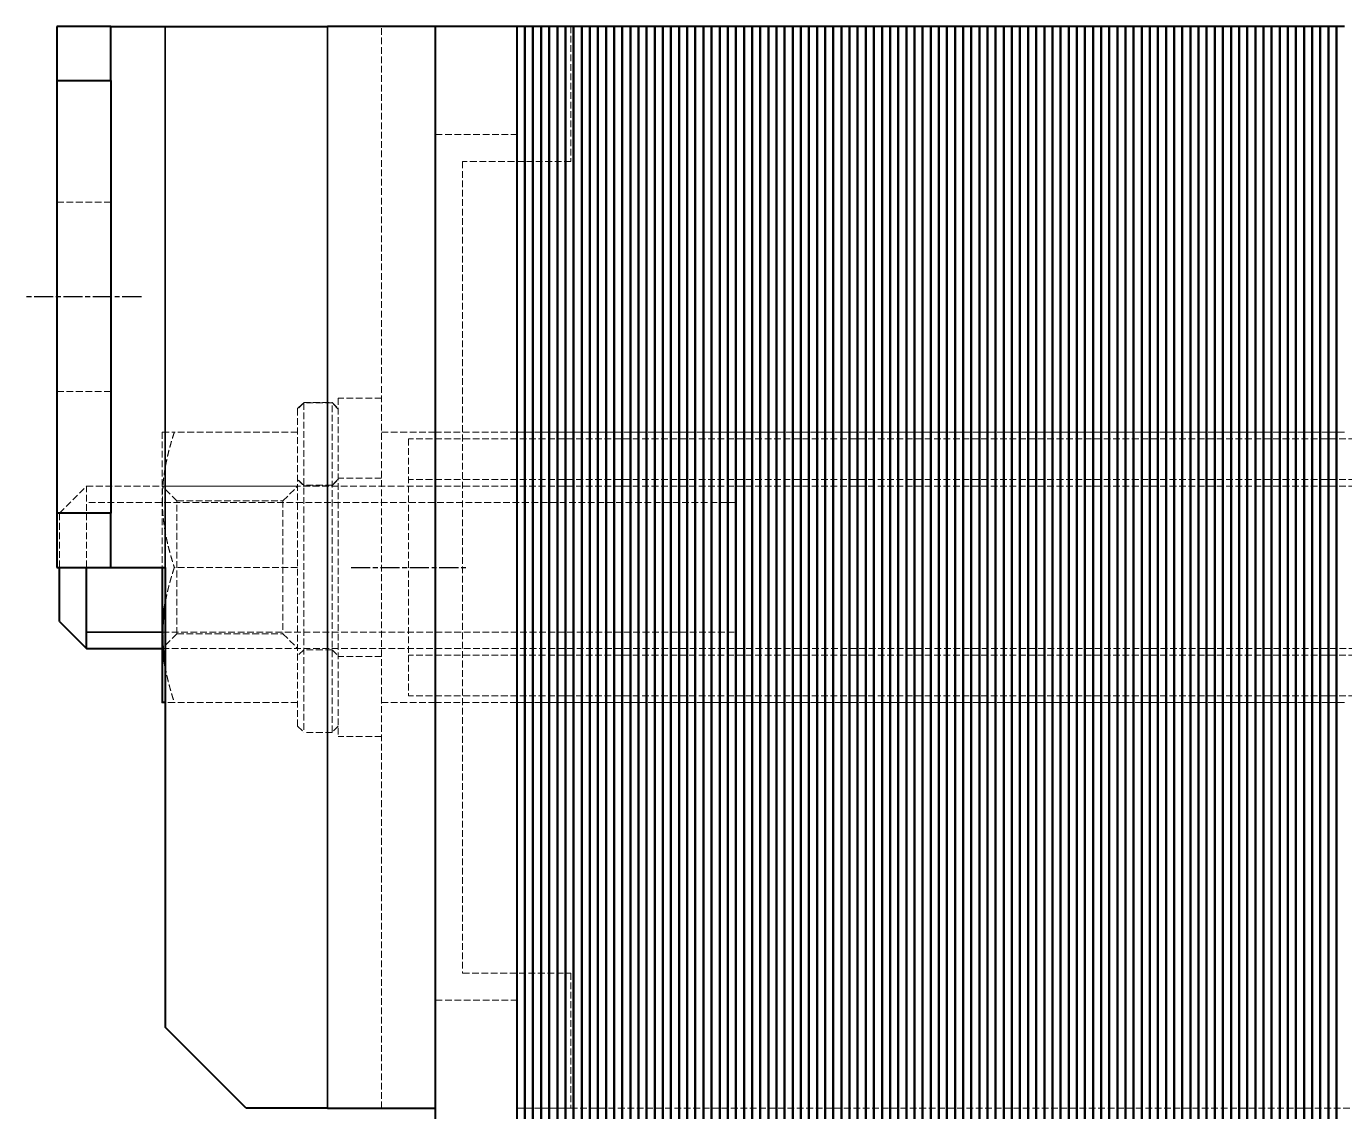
# Model space of a CAD drawing. Header units: millimetres. Extents: x 0 to 630, y 0 to 446.
# Drawn here: x 317.38 to 366.1, y 243.32 to 283.44 of the extents above; entities that cross this region are included whole.
import ezdxf

# ---------------------------------------------------------------- set-up
doc = ezdxf.new("R2010")
doc.units = ezdxf.units.MM
doc.header["$LTSCALE"] = 1.5
doc.linetypes.add('CHAIN', pattern=[0.7087, 0.4724, -0.0591, 0.1181, -0.0591])
doc.linetypes.add('DASHED', pattern=[0.2067, 0.1654, -0.0413])
for name, color, linetype, lineweight, true_color in [('가려진 것(ISO)', 2, 'DASHED', 18, 0xffff00), ('가시적인 것(ISO)', 3, 'Continuous', 40, 0x00ff00), ('가시적인 좁은 것(ISO)', 3, 'Continuous', 35, 0x00ff00), ('중심선(ISO)', 1, 'Continuous', 25, 0xff0000)]:
    doc.layers.add(name, color=color, linetype=linetype, lineweight=lineweight, true_color=true_color)

msp = doc.modelspace()

# ---------------------------------------------------------------- linework, layer by layer
at = {"layer": '가려진 것(ISO)', "color": 5, "true_color": 0x0000ff}
for p, q in [((330.502, 243.444), (330.502, 283.444)), ((320.502, 276.944), (318.502, 276.944)), ((320.502, 269.944), (318.502, 269.944)), ((330.502, 268.444), (332.502, 268.444)), ((330.502, 258.444), (332.502, 258.444))]:
    msp.add_line(p, q, dxfattribs=at)
at = {"layer": '가려진 것(ISO)', "color": 4, "true_color": 0x00ffff}
for p, q in [((337.502, 283.444), (337.502, 278.444)), ((332.502, 279.444), (335.502, 279.444)), ((333.502, 278.444), (333.502, 248.444)), ((337.502, 278.444), (333.502, 278.444)), ((335.502, 268.444), (332.502, 268.444)), ((335.502, 258.444), (332.502, 258.444)), ((333.502, 248.444), (337.502, 248.444)), ((337.502, 248.444), (337.502, 243.444)), ((332.502, 247.444), (335.502, 247.444)), ((337.502, 243.444), (368.502, 243.444))]:
    msp.add_line(p, q, dxfattribs=at)
at = {"layer": '가려진 것(ISO)'}
for p, q in [((327.402, 269.314), (327.627, 269.54)), ((327.627, 269.52), (327.402, 269.295)), ((327.627, 269.54), (328.677, 269.54)), ((327.627, 269.54), (327.627, 269.52)), ((328.677, 269.52), (327.627, 269.52)), ((327.627, 269.52), (327.627, 257.344)), ((328.677, 269.54), (328.902, 269.314)), ((328.677, 269.52), (328.677, 269.54)), ((328.902, 269.295), (328.677, 269.52)), ((328.677, 257.344), (328.677, 269.52)), ((328.902, 269.694), (328.902, 257.194)), ((330.502, 269.694), (328.902, 269.694)), ((327.402, 269.295), (327.402, 269.314)), ((327.402, 257.569), (327.402, 269.295)), ((322.402, 268.444), (322.402, 265.944)), ((327.402, 268.444), (322.848, 268.444)), ((331.502, 268.194), (331.502, 258.694)), ((374.502, 268.194), (331.502, 268.194)), ((335.802, 268.444), (335.502, 268.444)), ((336.102, 268.444), (335.802, 268.444)), ((336.402, 268.444), (336.102, 268.444)), ((336.702, 268.444), (336.402, 268.444)), ((337.002, 268.444), (336.702, 268.444)), ((337.302, 268.444), (337.002, 268.444)), ((337.602, 268.444), (337.302, 268.444)), ((337.902, 268.444), (337.602, 268.444)), ((338.202, 268.444), (337.902, 268.444)), ((338.502, 268.444), (338.202, 268.444)), ((338.802, 268.444), (338.502, 268.444)), ((339.102, 268.444), (338.802, 268.444)), ((339.402, 268.444), (339.102, 268.444)), ((339.702, 268.444), (339.402, 268.444)), ((340.002, 268.444), (339.702, 268.444)), ((340.302, 268.444), (340.002, 268.444)), ((340.602, 268.444), (340.302, 268.444)), ((340.902, 268.444), (340.602, 268.444)), ((341.202, 268.444), (340.902, 268.444)), ((341.502, 268.444), (341.202, 268.444)), ((341.802, 268.444), (341.502, 268.444)), ((342.102, 268.444), (341.802, 268.444)), ((342.402, 268.444), (342.102, 268.444)), ((342.702, 268.444), (342.402, 268.444)), ((343.002, 268.444), (342.702, 268.444)), ((343.302, 268.444), (343.002, 268.444)), ((343.602, 268.444), (343.302, 268.444)), ((343.902, 268.444), (343.602, 268.444)), ((344.202, 268.444), (343.902, 268.444)), ((344.502, 268.444), (344.202, 268.444)), ((344.802, 268.444), (344.502, 268.444)), ((345.102, 268.444), (344.802, 268.444)), ((345.402, 268.444), (345.102, 268.444)), ((345.702, 268.444), (345.402, 268.444)), ((346.002, 268.444), (345.702, 268.444)), ((346.302, 268.444), (346.002, 268.444)), ((346.602, 268.444), (346.302, 268.444)), ((346.902, 268.444), (346.602, 268.444)), ((347.202, 268.444), (346.902, 268.444)), ((347.502, 268.444), (347.202, 268.444)), ((347.802, 268.444), (347.502, 268.444)), ((348.102, 268.444), (347.802, 268.444)), ((348.402, 268.444), (348.102, 268.444)), ((348.702, 268.444), (348.402, 268.444)), ((349.002, 268.444), (348.702, 268.444)), ((349.302, 268.444), (349.002, 268.444)), ((349.602, 268.444), (349.302, 268.444)), ((349.902, 268.444), (349.602, 268.444)), ((350.202, 268.444), (349.902, 268.444)), ((350.502, 268.444), (350.202, 268.444)), ((350.802, 268.444), (350.502, 268.444)), ((351.102, 268.444), (350.802, 268.444)), ((351.402, 268.444), (351.102, 268.444)), ((351.702, 268.444), (351.402, 268.444)), ((352.002, 268.444), (351.702, 268.444)), ((352.302, 268.444), (352.002, 268.444)), ((352.602, 268.444), (352.302, 268.444)), ((352.902, 268.444), (352.602, 268.444)), ((353.202, 268.444), (352.902, 268.444)), ((353.502, 268.444), (353.202, 268.444)), ((353.802, 268.444), (353.502, 268.444)), ((354.102, 268.444), (353.802, 268.444)), ((354.402, 268.444), (354.102, 268.444)), ((354.702, 268.444), (354.402, 268.444)), ((355.002, 268.444), (354.702, 268.444)), ((355.302, 268.444), (355.002, 268.444)), ((355.602, 268.444), (355.302, 268.444)), ((355.902, 268.444), (355.602, 268.444)), ((356.202, 268.444), (355.902, 268.444)), ((356.502, 268.444), (356.202, 268.444)), ((356.802, 268.444), (356.502, 268.444)), ((357.102, 268.444), (356.802, 268.444)), ((357.402, 268.444), (357.102, 268.444)), ((357.702, 268.444), (357.402, 268.444)), ((358.002, 268.444), (357.702, 268.444)), ((358.302, 268.444), (358.002, 268.444)), ((358.602, 268.444), (358.302, 268.444)), ((358.902, 268.444), (358.602, 268.444)), ((359.202, 268.444), (358.902, 268.444)), ((359.502, 268.444), (359.202, 268.444)), ((359.802, 268.444), (359.502, 268.444)), ((360.102, 268.444), (359.802, 268.444)), ((360.402, 268.444), (360.102, 268.444)), ((360.702, 268.444), (360.402, 268.444)), ((361.002, 268.444), (360.702, 268.444)), ((361.302, 268.444), (361.002, 268.444)), ((361.602, 268.444), (361.302, 268.444)), ((361.902, 268.444), (361.602, 268.444)), ((362.202, 268.444), (361.902, 268.444)), ((362.502, 268.444), (362.202, 268.444)), ((362.802, 268.444), (362.502, 268.444)), ((363.102, 268.444), (362.802, 268.444)), ((363.402, 268.444), (363.102, 268.444)), ((363.702, 268.444), (363.402, 268.444)), ((364.002, 268.444), (363.702, 268.444)), ((364.302, 268.444), (364.002, 268.444)), ((364.602, 268.444), (364.302, 268.444)), ((364.902, 268.444), (364.602, 268.444)), ((365.202, 268.444), (364.902, 268.444)), ((365.502, 268.444), (365.202, 268.444)), ((365.802, 268.444), (365.502, 268.444)), ((366.102, 268.444), (365.802, 268.444)), ((330.502, 266.744), (328.902, 266.744)), ((374.502, 266.694), (331.502, 266.694)), ((318.602, 265.444), (319.602, 266.444)), ((319.602, 263.444), (319.602, 266.444)), ((319.602, 266.444), (378.352, 266.444)), ((327.402, 266.444), (322.402, 266.444)), ((322.943, 265.902), (322.402, 266.443)), ((326.86, 265.902), (327.402, 266.443)), ((328.677, 266.479), (327.627, 266.479)), ((327.627, 266.46), (328.677, 266.46)), ((343.602, 265.845), (319.602, 265.845)), ((322.402, 265.944), (322.402, 263.444)), ((322.943, 260.985), (322.943, 265.902)), ((322.943, 265.902), (326.86, 265.902)), ((326.86, 265.902), (326.86, 260.985)), ((318.602, 263.444), (318.602, 265.444)), ((327.402, 263.444), (322.848, 263.444)), ((322.402, 261.043), (343.602, 261.043)), ((322.943, 260.985), (322.402, 260.444)), ((322.943, 260.985), (326.86, 260.985)), ((326.86, 260.985), (327.402, 260.444)), ((322.402, 260.444), (378.352, 260.444)), ((322.402, 260.444), (327.402, 260.444)), ((327.627, 260.394), (327.402, 260.169)), ((328.677, 260.394), (327.627, 260.394)), ((328.677, 260.394), (328.902, 260.169)), ((374.502, 260.194), (331.502, 260.194)), ((330.502, 260.144), (328.902, 260.144)), ((327.402, 258.444), (322.848, 258.444)), ((374.502, 258.694), (331.502, 258.694)), ((335.802, 258.444), (335.502, 258.444)), ((336.102, 258.444), (335.802, 258.444)), ((336.402, 258.444), (336.102, 258.444)), ((336.702, 258.444), (336.402, 258.444)), ((337.002, 258.444), (336.702, 258.444)), ((337.302, 258.444), (337.002, 258.444)), ((337.602, 258.444), (337.302, 258.444)), ((337.902, 258.444), (337.602, 258.444)), ((338.202, 258.444), (337.902, 258.444)), ((338.502, 258.444), (338.202, 258.444)), ((338.802, 258.444), (338.502, 258.444)), ((339.102, 258.444), (338.802, 258.444)), ((339.402, 258.444), (339.102, 258.444)), ((339.702, 258.444), (339.402, 258.444)), ((340.002, 258.444), (339.702, 258.444)), ((340.302, 258.444), (340.002, 258.444)), ((340.602, 258.444), (340.302, 258.444)), ((340.902, 258.444), (340.602, 258.444)), ((341.202, 258.444), (340.902, 258.444)), ((341.502, 258.444), (341.202, 258.444)), ((341.802, 258.444), (341.502, 258.444)), ((342.102, 258.444), (341.802, 258.444)), ((342.402, 258.444), (342.102, 258.444)), ((342.702, 258.444), (342.402, 258.444)), ((343.002, 258.444), (342.702, 258.444)), ((343.302, 258.444), (343.002, 258.444)), ((343.602, 258.444), (343.302, 258.444)), ((343.902, 258.444), (343.602, 258.444)), ((344.202, 258.444), (343.902, 258.444)), ((344.502, 258.444), (344.202, 258.444)), ((344.802, 258.444), (344.502, 258.444)), ((345.102, 258.444), (344.802, 258.444)), ((345.402, 258.444), (345.102, 258.444)), ((345.702, 258.444), (345.402, 258.444)), ((346.002, 258.444), (345.702, 258.444)), ((346.302, 258.444), (346.002, 258.444)), ((346.602, 258.444), (346.302, 258.444)), ((346.902, 258.444), (346.602, 258.444)), ((347.202, 258.444), (346.902, 258.444)), ((347.502, 258.444), (347.202, 258.444)), ((347.802, 258.444), (347.502, 258.444)), ((348.102, 258.444), (347.802, 258.444)), ((348.402, 258.444), (348.102, 258.444)), ((348.702, 258.444), (348.402, 258.444)), ((349.002, 258.444), (348.702, 258.444)), ((349.302, 258.444), (349.002, 258.444)), ((349.602, 258.444), (349.302, 258.444)), ((349.902, 258.444), (349.602, 258.444)), ((350.202, 258.444), (349.902, 258.444)), ((350.502, 258.444), (350.202, 258.444)), ((350.802, 258.444), (350.502, 258.444)), ((351.102, 258.444), (350.802, 258.444)), ((351.402, 258.444), (351.102, 258.444)), ((351.702, 258.444), (351.402, 258.444)), ((352.002, 258.444), (351.702, 258.444)), ((352.302, 258.444), (352.002, 258.444)), ((352.602, 258.444), (352.302, 258.444)), ((352.902, 258.444), (352.602, 258.444)), ((353.202, 258.444), (352.902, 258.444)), ((353.502, 258.444), (353.202, 258.444)), ((353.802, 258.444), (353.502, 258.444)), ((354.102, 258.444), (353.802, 258.444)), ((354.402, 258.444), (354.102, 258.444)), ((354.702, 258.444), (354.402, 258.444)), ((355.002, 258.444), (354.702, 258.444)), ((355.302, 258.444), (355.002, 258.444)), ((355.602, 258.444), (355.302, 258.444)), ((355.902, 258.444), (355.602, 258.444)), ((356.202, 258.444), (355.902, 258.444)), ((356.502, 258.444), (356.202, 258.444)), ((356.802, 258.444), (356.502, 258.444)), ((357.102, 258.444), (356.802, 258.444)), ((357.402, 258.444), (357.102, 258.444)), ((357.702, 258.444), (357.402, 258.444)), ((358.002, 258.444), (357.702, 258.444)), ((358.302, 258.444), (358.002, 258.444)), ((358.602, 258.444), (358.302, 258.444)), ((358.902, 258.444), (358.602, 258.444)), ((359.202, 258.444), (358.902, 258.444)), ((359.502, 258.444), (359.202, 258.444)), ((359.802, 258.444), (359.502, 258.444)), ((360.102, 258.444), (359.802, 258.444)), ((360.402, 258.444), (360.102, 258.444)), ((360.702, 258.444), (360.402, 258.444)), ((361.002, 258.444), (360.702, 258.444)), ((361.302, 258.444), (361.002, 258.444)), ((361.602, 258.444), (361.302, 258.444)), ((361.902, 258.444), (361.602, 258.444)), ((362.202, 258.444), (361.902, 258.444)), ((362.502, 258.444), (362.202, 258.444)), ((362.802, 258.444), (362.502, 258.444)), ((363.102, 258.444), (362.802, 258.444)), ((363.402, 258.444), (363.102, 258.444)), ((363.702, 258.444), (363.402, 258.444)), ((364.002, 258.444), (363.702, 258.444)), ((364.302, 258.444), (364.002, 258.444)), ((364.602, 258.444), (364.302, 258.444)), ((364.902, 258.444), (364.602, 258.444)), ((365.202, 258.444), (364.902, 258.444)), ((365.502, 258.444), (365.202, 258.444)), ((365.802, 258.444), (365.502, 258.444)), ((366.102, 258.444), (365.802, 258.444)), ((327.402, 257.569), (327.627, 257.344)), ((328.677, 257.344), (327.627, 257.344)), ((328.902, 257.569), (328.677, 257.344)), ((330.502, 257.194), (328.902, 257.194)), ((335.802, 243.444), (335.502, 243.444)), ((336.102, 243.444), (335.802, 243.444)), ((336.402, 243.444), (336.102, 243.444)), ((336.702, 243.444), (336.402, 243.444)), ((337.002, 243.444), (336.702, 243.444)), ((337.302, 243.444), (337.002, 243.444)), ((337.502, 243.444), (337.302, 243.444))]:
    msp.add_line(p, q, dxfattribs=at)
for points, weights in [([(322.402, 268.444), (322.402, 268.444), (322.848, 268.444)], [1, 1.0379548493, 1]), ([(322.848, 268.444), (322.402, 267.104), (322.402, 265.944)], [1, 1.0379548493, 1]), ([(327.627, 266.479), (327.518, 266.588), (327.402, 266.706)], [1, 1.00064237701, 1]), ([(327.402, 266.686), (327.518, 266.569), (327.627, 266.46)], [1, 1.00064237701, 1]), ([(328.902, 266.706), (328.785, 266.588), (328.677, 266.479)], [1, 1.00064237711, 1]), ([(328.677, 266.46), (328.785, 266.569), (328.902, 266.686)], [1, 1.00064237711, 1]), ([(322.402, 265.944), (322.402, 264.783), (322.848, 263.444)], [1, 1.0379548493, 1]), ([(322.848, 263.444), (322.611, 262.731), (322.502, 262.093)], [1, 1.01982513611, 1.01893955783]), ([(322.502, 259.794), (322.611, 259.156), (322.848, 258.444)], [1.01893955783, 1.01982513611, 1]), ([(322.848, 258.444), (322.611, 258.444), (322.502, 258.444)], [1, 1.01982513611, 1.01893955783])]:
    msp.add_rational_spline(points, weights, degree=2, dxfattribs=at)
at = {"layer": '가시적인 것(ISO)', "color": 5, "true_color": 0x0000ff}
for p, q in [((318.502, 283.444), (318.502, 281.444)), ((320.502, 283.444), (318.502, 283.444)), ((320.502, 281.444), (320.502, 283.444)), ((320.502, 283.444), (322.502, 283.444)), ((322.502, 283.444), (328.502, 283.444)), ((332.502, 283.444), (328.502, 283.444)), ((318.502, 281.444), (320.502, 281.444)), ((318.502, 281.444), (318.502, 265.444)), ((320.502, 281.444), (320.502, 265.444)), ((320.502, 265.444), (318.502, 265.444)), ((318.502, 265.444), (318.502, 263.444)), ((320.502, 263.444), (320.502, 265.444)), ((318.502, 263.444), (320.502, 263.444)), ((320.502, 263.444), (322.502, 263.444)), ((322.502, 263.444), (322.502, 246.444)), ((325.502, 243.444), (322.502, 246.444)), ((328.502, 243.444), (325.502, 243.444)), ((328.502, 243.444), (332.502, 243.444))]:
    msp.add_line(p, q, dxfattribs=at)
at = {"layer": '가시적인 것(ISO)', "color": 4, "true_color": 0x00ffff}
for p, q in [((335.502, 283.444), (332.502, 283.444)), ((332.502, 239.444), (332.502, 283.444)), ((335.502, 283.444), (335.502, 239.444))]:
    msp.add_line(p, q, dxfattribs=at)
at = {"layer": '가시적인 것(ISO)'}
for p, q in [((335.802, 283.444), (335.502, 283.444)), ((335.502, 283.444), (335.502, 239.319)), ((335.802, 239.319), (335.802, 283.444)), ((336.102, 283.444), (335.802, 283.444)), ((335.802, 283.444), (335.802, 239.319)), ((336.102, 239.319), (336.102, 283.444)), ((336.402, 283.444), (336.102, 283.444)), ((336.102, 283.444), (336.102, 239.319)), ((336.402, 239.319), (336.402, 283.444)), ((336.702, 283.444), (336.402, 283.444)), ((336.402, 283.444), (336.402, 239.319)), ((336.702, 239.319), (336.702, 283.444)), ((337.002, 283.444), (336.702, 283.444)), ((336.702, 283.444), (336.702, 239.319)), ((337.002, 239.319), (337.002, 283.444)), ((337.302, 283.444), (337.002, 283.444)), ((337.002, 283.444), (337.002, 239.319)), ((337.302, 239.319), (337.302, 283.444)), ((337.602, 283.444), (337.302, 283.444)), ((337.302, 283.444), (337.302, 239.319)), ((337.602, 239.319), (337.602, 283.444)), ((337.902, 283.444), (337.602, 283.444)), ((337.602, 283.444), (337.602, 239.319)), ((337.902, 239.319), (337.902, 283.444)), ((338.202, 283.444), (337.902, 283.444)), ((337.902, 283.444), (337.902, 239.319)), ((338.202, 239.319), (338.202, 283.444)), ((338.502, 283.444), (338.202, 283.444)), ((338.202, 283.444), (338.202, 239.319)), ((338.502, 239.319), (338.502, 283.444)), ((338.802, 283.444), (338.502, 283.444)), ((338.502, 283.444), (338.502, 239.319)), ((338.802, 239.319), (338.802, 283.444)), ((339.102, 283.444), (338.802, 283.444)), ((338.802, 283.444), (338.802, 239.319)), ((339.102, 239.319), (339.102, 283.444)), ((339.402, 283.444), (339.102, 283.444)), ((339.102, 283.444), (339.102, 239.319)), ((339.402, 239.319), (339.402, 283.444)), ((339.702, 283.444), (339.402, 283.444)), ((339.402, 283.444), (339.402, 239.319)), ((339.702, 239.319), (339.702, 283.444)), ((340.002, 283.444), (339.702, 283.444)), ((339.702, 283.444), (339.702, 239.319)), ((340.002, 239.319), (340.002, 283.444)), ((340.302, 283.444), (340.002, 283.444)), ((340.002, 283.444), (340.002, 239.319)), ((340.302, 239.319), (340.302, 283.444)), ((340.602, 283.444), (340.302, 283.444)), ((340.302, 283.444), (340.302, 239.319)), ((340.602, 239.319), (340.602, 283.444)), ((340.902, 283.444), (340.602, 283.444)), ((340.602, 283.444), (340.602, 239.319)), ((340.902, 239.319), (340.902, 283.444)), ((341.202, 283.444), (340.902, 283.444)), ((340.902, 283.444), (340.902, 239.319)), ((341.202, 239.319), (341.202, 283.444)), ((341.502, 283.444), (341.202, 283.444)), ((341.202, 283.444), (341.202, 239.319)), ((341.502, 239.319), (341.502, 283.444)), ((341.802, 283.444), (341.502, 283.444)), ((341.502, 283.444), (341.502, 239.319)), ((341.802, 239.319), (341.802, 283.444)), ((342.102, 283.444), (341.802, 283.444)), ((341.802, 283.444), (341.802, 239.319)), ((342.102, 239.319), (342.102, 283.444)), ((342.402, 283.444), (342.102, 283.444)), ((342.102, 283.444), (342.102, 239.319)), ((342.402, 239.319), (342.402, 283.444)), ((342.702, 283.444), (342.402, 283.444)), ((342.402, 283.444), (342.402, 239.319)), ((342.702, 239.319), (342.702, 283.444)), ((343.002, 283.444), (342.702, 283.444)), ((342.702, 283.444), (342.702, 239.319)), ((343.002, 239.319), (343.002, 283.444)), ((343.302, 283.444), (343.002, 283.444)), ((343.002, 283.444), (343.002, 239.319)), ((343.302, 239.319), (343.302, 283.444)), ((343.602, 283.444), (343.302, 283.444)), ((343.302, 283.444), (343.302, 239.319)), ((343.602, 239.319), (343.602, 283.444)), ((343.902, 283.444), (343.602, 283.444)), ((343.602, 283.444), (343.602, 239.319)), ((343.902, 239.319), (343.902, 283.444)), ((344.202, 283.444), (343.902, 283.444)), ((343.902, 283.444), (343.902, 239.319)), ((344.202, 239.319), (344.202, 283.444)), ((344.502, 283.444), (344.202, 283.444)), ((344.202, 283.444), (344.202, 239.319)), ((344.502, 239.319), (344.502, 283.444)), ((344.802, 283.444), (344.502, 283.444)), ((344.502, 283.444), (344.502, 239.319)), ((344.802, 239.319), (344.802, 283.444)), ((345.102, 283.444), (344.802, 283.444)), ((344.802, 283.444), (344.802, 239.319)), ((345.102, 239.319), (345.102, 283.444)), ((345.402, 283.444), (345.102, 283.444)), ((345.102, 283.444), (345.102, 239.319)), ((345.402, 239.319), (345.402, 283.444)), ((345.702, 283.444), (345.402, 283.444)), ((345.402, 283.444), (345.402, 239.319)), ((345.702, 239.319), (345.702, 283.444)), ((346.002, 283.444), (345.702, 283.444)), ((345.702, 283.444), (345.702, 239.319)), ((346.002, 239.319), (346.002, 283.444)), ((346.302, 283.444), (346.002, 283.444)), ((346.002, 283.444), (346.002, 239.319)), ((346.302, 239.319), (346.302, 283.444)), ((346.602, 283.444), (346.302, 283.444)), ((346.302, 283.444), (346.302, 239.319)), ((346.602, 239.319), (346.602, 283.444)), ((346.902, 283.444), (346.602, 283.444)), ((346.602, 283.444), (346.602, 239.319)), ((346.902, 239.319), (346.902, 283.444)), ((347.202, 283.444), (346.902, 283.444)), ((346.902, 283.444), (346.902, 239.319)), ((347.202, 239.319), (347.202, 283.444)), ((347.502, 283.444), (347.202, 283.444)), ((347.202, 283.444), (347.202, 239.319)), ((347.502, 239.319), (347.502, 283.444)), ((347.802, 283.444), (347.502, 283.444)), ((347.502, 283.444), (347.502, 239.319)), ((347.802, 239.319), (347.802, 283.444)), ((348.102, 283.444), (347.802, 283.444)), ((347.802, 283.444), (347.802, 239.319)), ((348.102, 239.319), (348.102, 283.444)), ((348.402, 283.444), (348.102, 283.444)), ((348.102, 283.444), (348.102, 239.319)), ((348.402, 239.319), (348.402, 283.444)), ((348.702, 283.444), (348.402, 283.444)), ((348.402, 283.444), (348.402, 239.319)), ((348.702, 239.319), (348.702, 283.444)), ((349.002, 283.444), (348.702, 283.444)), ((348.702, 283.444), (348.702, 239.319)), ((349.002, 239.319), (349.002, 283.444)), ((349.302, 283.444), (349.002, 283.444)), ((349.002, 283.444), (349.002, 239.319)), ((349.302, 239.319), (349.302, 283.444)), ((349.602, 283.444), (349.302, 283.444)), ((349.302, 283.444), (349.302, 239.319)), ((349.602, 239.319), (349.602, 283.444)), ((349.902, 283.444), (349.602, 283.444)), ((349.602, 283.444), (349.602, 239.319)), ((349.902, 239.319), (349.902, 283.444)), ((350.202, 283.444), (349.902, 283.444)), ((349.902, 283.444), (349.902, 239.319)), ((350.202, 239.319), (350.202, 283.444)), ((350.502, 283.444), (350.202, 283.444)), ((350.202, 283.444), (350.202, 239.319)), ((350.502, 239.319), (350.502, 283.444)), ((350.802, 283.444), (350.502, 283.444)), ((350.502, 283.444), (350.502, 239.319)), ((350.802, 239.319), (350.802, 283.444)), ((351.102, 283.444), (350.802, 283.444)), ((350.802, 283.444), (350.802, 239.319)), ((351.102, 239.319), (351.102, 283.444)), ((351.402, 283.444), (351.102, 283.444)), ((351.102, 283.444), (351.102, 239.319)), ((351.402, 239.319), (351.402, 283.444)), ((351.702, 283.444), (351.402, 283.444)), ((351.402, 283.444), (351.402, 239.319)), ((351.702, 239.319), (351.702, 283.444)), ((352.002, 283.444), (351.702, 283.444)), ((351.702, 283.444), (351.702, 239.319)), ((352.002, 239.319), (352.002, 283.444)), ((352.302, 283.444), (352.002, 283.444)), ((352.002, 283.444), (352.002, 239.319)), ((352.302, 239.319), (352.302, 283.444)), ((352.602, 283.444), (352.302, 283.444)), ((352.302, 283.444), (352.302, 239.319)), ((352.602, 239.319), (352.602, 283.444)), ((352.902, 283.444), (352.602, 283.444)), ((352.602, 283.444), (352.602, 239.319)), ((352.902, 239.319), (352.902, 283.444)), ((353.202, 283.444), (352.902, 283.444)), ((352.902, 283.444), (352.902, 239.319)), ((353.202, 239.319), (353.202, 283.444)), ((353.502, 283.444), (353.202, 283.444)), ((353.202, 283.444), (353.202, 239.319)), ((353.502, 239.319), (353.502, 283.444)), ((353.802, 283.444), (353.502, 283.444)), ((353.502, 283.444), (353.502, 239.319)), ((353.802, 239.319), (353.802, 283.444)), ((354.102, 283.444), (353.802, 283.444)), ((353.802, 283.444), (353.802, 239.319)), ((354.102, 239.319), (354.102, 283.444)), ((354.402, 283.444), (354.102, 283.444)), ((354.102, 283.444), (354.102, 239.319)), ((354.402, 239.319), (354.402, 283.444)), ((354.702, 283.444), (354.402, 283.444)), ((354.402, 283.444), (354.402, 239.319)), ((354.702, 239.319), (354.702, 283.444)), ((355.002, 283.444), (354.702, 283.444)), ((354.702, 283.444), (354.702, 239.319)), ((355.002, 239.319), (355.002, 283.444)), ((355.302, 283.444), (355.002, 283.444)), ((355.002, 283.444), (355.002, 239.319)), ((355.302, 239.319), (355.302, 283.444)), ((355.602, 283.444), (355.302, 283.444)), ((355.302, 283.444), (355.302, 239.319)), ((355.602, 239.319), (355.602, 283.444)), ((355.902, 283.444), (355.602, 283.444)), ((355.602, 283.444), (355.602, 239.319)), ((355.902, 239.319), (355.902, 283.444)), ((356.202, 283.444), (355.902, 283.444)), ((355.902, 283.444), (355.902, 239.319)), ((356.202, 239.319), (356.202, 283.444)), ((356.502, 283.444), (356.202, 283.444)), ((356.202, 283.444), (356.202, 239.319)), ((356.502, 239.319), (356.502, 283.444)), ((356.802, 283.444), (356.502, 283.444)), ((356.502, 283.444), (356.502, 239.319)), ((356.802, 239.319), (356.802, 283.444)), ((357.102, 283.444), (356.802, 283.444)), ((356.802, 283.444), (356.802, 239.319)), ((357.102, 239.319), (357.102, 283.444)), ((357.402, 283.444), (357.102, 283.444)), ((357.102, 283.444), (357.102, 239.319)), ((357.402, 239.319), (357.402, 283.444)), ((357.702, 283.444), (357.402, 283.444)), ((357.402, 283.444), (357.402, 239.319)), ((357.702, 239.319), (357.702, 283.444)), ((358.002, 283.444), (357.702, 283.444)), ((357.702, 283.444), (357.702, 239.319)), ((358.002, 239.319), (358.002, 283.444)), ((358.302, 283.444), (358.002, 283.444)), ((358.002, 283.444), (358.002, 239.319)), ((358.302, 239.319), (358.302, 283.444)), ((358.602, 283.444), (358.302, 283.444)), ((358.302, 283.444), (358.302, 239.319)), ((358.602, 239.319), (358.602, 283.444)), ((358.902, 283.444), (358.602, 283.444)), ((358.602, 283.444), (358.602, 239.319)), ((358.902, 239.319), (358.902, 283.444)), ((359.202, 283.444), (358.902, 283.444)), ((358.902, 283.444), (358.902, 239.319)), ((359.202, 239.319), (359.202, 283.444)), ((359.502, 283.444), (359.202, 283.444)), ((359.202, 283.444), (359.202, 239.319)), ((359.502, 239.319), (359.502, 283.444)), ((359.802, 283.444), (359.502, 283.444)), ((359.502, 283.444), (359.502, 239.319)), ((359.802, 239.319), (359.802, 283.444)), ((360.102, 283.444), (359.802, 283.444)), ((359.802, 283.444), (359.802, 239.319)), ((360.102, 239.319), (360.102, 283.444)), ((360.402, 283.444), (360.102, 283.444)), ((360.102, 283.444), (360.102, 239.319)), ((360.402, 239.319), (360.402, 283.444)), ((360.702, 283.444), (360.402, 283.444)), ((360.402, 283.444), (360.402, 239.319)), ((360.702, 239.319), (360.702, 283.444)), ((361.002, 283.444), (360.702, 283.444)), ((360.702, 283.444), (360.702, 239.319)), ((361.002, 239.319), (361.002, 283.444)), ((361.302, 283.444), (361.002, 283.444)), ((361.002, 283.444), (361.002, 239.319)), ((361.302, 239.319), (361.302, 283.444)), ((361.602, 283.444), (361.302, 283.444)), ((361.302, 283.444), (361.302, 239.319)), ((361.602, 239.319), (361.602, 283.444)), ((361.902, 283.444), (361.602, 283.444)), ((361.602, 283.444), (361.602, 239.319)), ((361.902, 239.319), (361.902, 283.444)), ((362.202, 283.444), (361.902, 283.444)), ((361.902, 283.444), (361.902, 239.319)), ((362.202, 239.319), (362.202, 283.444)), ((362.502, 283.444), (362.202, 283.444)), ((362.202, 283.444), (362.202, 239.319)), ((362.502, 239.319), (362.502, 283.444)), ((362.802, 283.444), (362.502, 283.444)), ((362.502, 283.444), (362.502, 239.319)), ((362.802, 239.319), (362.802, 283.444)), ((363.102, 283.444), (362.802, 283.444)), ((362.802, 283.444), (362.802, 239.319)), ((363.102, 239.319), (363.102, 283.444)), ((363.402, 283.444), (363.102, 283.444)), ((363.102, 283.444), (363.102, 239.319)), ((363.402, 239.319), (363.402, 283.444)), ((363.702, 283.444), (363.402, 283.444)), ((363.402, 283.444), (363.402, 239.319)), ((363.702, 239.319), (363.702, 283.444)), ((364.002, 283.444), (363.702, 283.444)), ((363.702, 283.444), (363.702, 239.319)), ((364.002, 239.319), (364.002, 283.444)), ((364.302, 283.444), (364.002, 283.444)), ((364.002, 283.444), (364.002, 239.319)), ((364.302, 239.319), (364.302, 283.444)), ((364.602, 283.444), (364.302, 283.444)), ((364.302, 283.444), (364.302, 239.319)), ((364.602, 239.319), (364.602, 283.444)), ((364.902, 283.444), (364.602, 283.444)), ((364.602, 283.444), (364.602, 239.319)), ((364.902, 239.319), (364.902, 283.444)), ((365.202, 283.444), (364.902, 283.444)), ((364.902, 283.444), (364.902, 239.319)), ((365.202, 239.319), (365.202, 283.444)), ((365.502, 283.444), (365.202, 283.444)), ((365.202, 283.444), (365.202, 239.319)), ((365.502, 239.319), (365.502, 283.444)), ((365.802, 283.444), (365.502, 283.444)), ((365.502, 283.444), (365.502, 239.319)), ((365.802, 239.319), (365.802, 283.444)), ((366.102, 283.444), (365.802, 283.444)), ((365.802, 283.444), (365.802, 239.319)), ((318.602, 261.444), (318.602, 263.444)), ((319.602, 260.444), (319.602, 263.444)), ((322.402, 263.444), (322.402, 260.944)), ((318.602, 261.444), (319.602, 260.444)), ((322.402, 260.944), (322.402, 258.444)), ((319.602, 260.444), (322.402, 260.444))]:
    msp.add_line(p, q, dxfattribs=at)
for points, weights in [([(322.502, 262.093), (322.402, 261.509), (322.402, 260.944)], [1.01893955783, 1.01812971319, 1]), ([(322.402, 260.944), (322.402, 260.379), (322.502, 259.794)], [1, 1.01812971319, 1.01893955783]), ([(322.502, 258.444), (322.402, 258.444), (322.402, 258.444)], [1.01893955783, 1.01812971319, 1])]:
    msp.add_rational_spline(points, weights, degree=2, dxfattribs=at)
at = {"layer": '가시적인 좁은 것(ISO)', "color": 5, "true_color": 0x0000ff}
for p, q in [((322.502, 283.444), (322.502, 263.444)), ((328.502, 243.444), (328.502, 283.444))]:
    msp.add_line(p, q, dxfattribs=at)
at = {"layer": '가시적인 좁은 것(ISO)'}
msp.add_line((319.602, 261.043), (322.402, 261.043), dxfattribs=at)
at = {"layer": '중심선(ISO)', "linetype": 'CHAIN'}
for p, q in [((321.627, 273.444), (317.377, 273.444)), ((329.377, 263.444), (333.627, 263.444)), ((329.377, 263.444), (333.627, 263.444))]:
    msp.add_line(p, q, dxfattribs=at)

doc.saveas('drawing.dxf')
